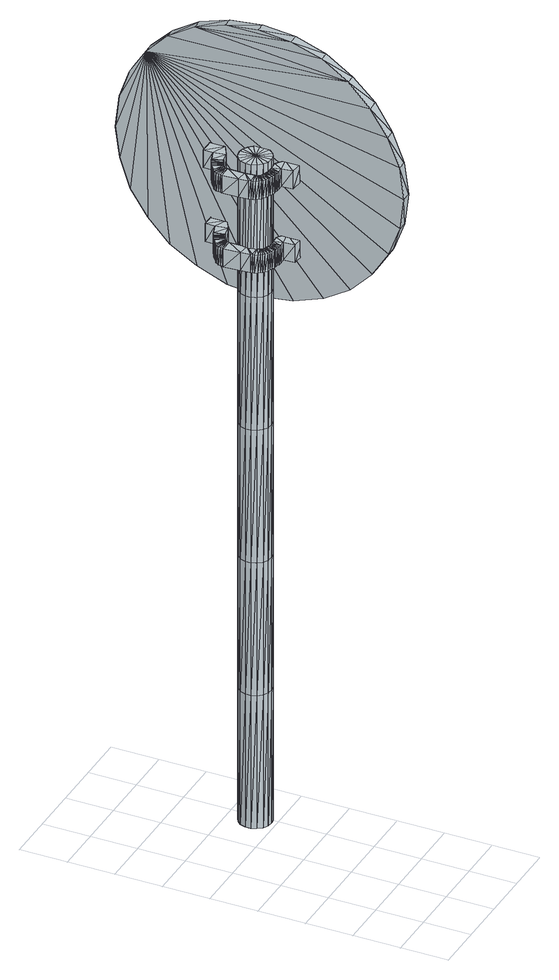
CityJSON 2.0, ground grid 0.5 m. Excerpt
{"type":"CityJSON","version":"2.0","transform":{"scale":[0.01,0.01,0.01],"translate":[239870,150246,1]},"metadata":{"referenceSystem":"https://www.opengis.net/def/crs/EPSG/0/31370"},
"CityObjects":{
"object1":{"type":"GenericCityObject","attributes":{"cluster":101,"mean_distance_to_centroid":0.0885,"new_centroid_x":239870.5,"new_centroid_y":150247.62,"mean_distance_to_camera":8.76,"H1":0,"H2":0,"Z_final":107.35,"cluster2":-1,"proj_x":239869.89,"proj_y":150242.12,"id_line":83734,"bearing_l":96.37,"distance":5.54,"orientation":"left","G_obj":276.37},"geometry":[{"type":"MultiSurface","lod":"2","boundaries":[[[0,1,2]],[[2,1,3]],[[3,1,4]],[[4,1,5]],[[5,1,6]],[[1,7,6]],[[1,8,7]],[[1,9,8]],[[1,10,9]],[[1,11,10]],[[1,12,11]],[[1,13,12]],[[1,14,13]],[[15,14,1]],[[16,15,1]],[[17,16,1]],[[18,17,1]],[[0,18,1]],[[19,20,0]],[[19,0,2]],[[21,19,2]],[[21,2,3]],[[21,3,22]],[[22,3,4]],[[22,4,23]],[[23,4,5]],[[23,5,24]],[[24,5,6]],[[24,6,25]],[[25,6,7]],[[25,7,26]],[[26,7,8]],[[26,8,27]],[[8,9,27]],[[27,9,28]],[[9,10,28]],[[10,29,28]],[[10,11,29]],[[11,30,29]],[[11,12,30]],[[30,12,31]],[[31,12,13]],[[31,13,32]],[[32,13,14]],[[32,14,33]],[[33,14,15]],[[33,15,34]],[[34,15,16]],[[34,16,35]],[[35,16,17]],[[36,35,17]],[[18,36,17]],[[20,36,18]],[[20,18,0]],[[37,38,20]],[[37,20,19]],[[39,37,19]],[[21,39,19]],[[39,21,40]],[[40,21,22]],[[40,22,41]],[[41,22,23]],[[41,23,42]],[[42,23,24]],[[42,24,43]],[[43,24,25]],[[43,25,44]],[[44,25,26]],[[26,45,44]],[[26,27,45]],[[27,46,45]],[[27,28,46]],[[28,47,46]],[[28,29,47]],[[47,29,48]],[[29,30,48]],[[48,30,49]],[[49,30,31]],[[49,31,50]],[[50,31,32]],[[50,32,51]],[[51,32,33]],[[51,33,52]],[[52,33,34]],[[52,34,53]],[[53,34,35]],[[54,53,35]],[[54,35,36]],[[38,54,36]],[[38,36,20]],[[55,56,38]],[[55,38,37]],[[57,55,37]],[[57,37,39]],[[57,39,58]],[[58,39,40]],[[58,40,59]],[[59,40,41]],[[59,41,60]],[[60,41,42]],[[60,42,61]],[[61,42,43]],[[61,43,62]],[[62,43,44]],[[44,63,62]],[[44,45,63]],[[45,64,63]],[[45,46,64]],[[46,65,64]],[[46,47,65]],[[47,66,65]],[[47,48,66]],[[66,48,67]],[[67,48,49]],[[67,49,68]],[[68,49,50]],[[68,50,69]],[[69,50,51]],[[69,51,70]],[[70,51,52]],[[70,52,71]],[[71,52,53]],[[72,71,53]],[[72,53,54]],[[56,72,54]],[[56,54,38]],[[73,74,56]],[[73,56,55]],[[75,73,55]],[[75,55,57]],[[75,57,76]],[[76,57,58]],[[76,58,77]],[[77,58,59]],[[77,59,78]],[[78,59,60]],[[78,60,79]],[[79,60,61]],[[79,61,80]],[[80,61,62]],[[62,81,80]],[[62,63,81]],[[63,82,81]],[[63,64,82]],[[64,83,82]],[[64,65,83]],[[65,84,83]],[[65,66,84]],[[84,66,85]],[[85,66,67]],[[85,67,86]],[[86,67,68]],[[86,68,87]],[[87,68,69]],[[87,69,88]],[[88,69,70]],[[88,70,89]],[[89,70,71]],[[90,89,71]],[[90,71,72]],[[74,90,72]],[[74,72,56]],[[91,92,74]],[[91,74,73]],[[93,91,73]],[[93,73,75]],[[93,75,94]],[[94,75,76]],[[94,76,95]],[[95,76,77]],[[95,77,96]],[[96,77,78]],[[96,78,97]],[[97,78,79]],[[97,79,98]],[[98,79,80]],[[80,99,98]],[[80,81,99]],[[81,100,99]],[[81,82,100]],[[82,101,100]],[[82,83,101]],[[83,102,101]],[[83,84,102]],[[102,84,103]],[[103,84,85]],[[103,85,104]],[[104,85,86]],[[104,86,105]],[[105,86,87]],[[105,87,106]],[[106,87,88]],[[106,88,107]],[[107,88,89]],[[108,107,89]],[[108,89,90]],[[92,108,90]],[[92,90,74]],[[92,91,109]],[[91,93,109]],[[93,94,109]],[[94,95,109]],[[95,96,109]],[[109,96,97]],[[109,97,98]],[[109,98,99]],[[109,99,100]],[[109,100,101]],[[109,101,102]],[[109,102,103]],[[109,103,104]],[[105,109,104]],[[106,109,105]],[[107,109,106]],[[108,109,107]],[[92,109,108]],[[110,111,112]],[[113,112,114]],[[115,112,113]],[[116,112,115]],[[117,112,116]],[[118,112,117]],[[119,112,118]],[[120,112,119]],[[121,112,120]],[[122,112,121]],[[122,123,112]],[[123,110,112]],[[111,124,112]],[[124,125,112]],[[125,126,112]],[[126,127,112]],[[127,128,112]],[[128,129,112]],[[129,130,112]],[[130,131,112]],[[112,131,132]],[[131,133,132]],[[131,134,133]],[[133,134,135]],[[133,135,136]],[[135,137,136]],[[133,136,138]],[[136,139,138]],[[136,137,139]],[[137,140,139]],[[137,135,140]],[[135,141,140]],[[135,134,141]],[[134,142,141]],[[134,131,142]],[[131,143,142]],[[131,130,143]],[[143,130,144]],[[144,130,129]],[[144,129,145]],[[145,129,128]],[[145,128,146]],[[146,127,147]],[[147,127,126]],[[147,126,148]],[[148,126,125]],[[148,125,149]],[[149,125,124]],[[150,149,124]],[[150,124,111]],[[151,150,111]],[[151,111,110]],[[152,151,110]],[[152,110,123]],[[146,128,127]],[[153,123,122]],[[154,153,122]],[[154,122,121]],[[155,154,121]],[[155,121,120]],[[156,155,120]],[[156,120,119]],[[157,156,119]],[[157,119,118]],[[157,118,158]],[[158,118,117]],[[158,117,159]],[[153,152,123]],[[159,117,116]],[[159,116,160]],[[160,116,115]],[[160,115,161]],[[161,115,113]],[[161,113,162]],[[162,113,114]],[[162,114,163]],[[163,114,112]],[[163,112,164]],[[164,112,132]],[[132,165,164]],[[132,133,165]],[[133,138,165]],[[138,139,140]],[[161,162,163]],[[160,161,163]],[[159,160,163]],[[158,159,163]],[[157,158,163]],[[156,157,163]],[[155,156,163]],[[154,155,163]],[[153,154,163]],[[153,163,152]],[[152,163,151]],[[151,163,150]],[[150,163,149]],[[149,163,148]],[[148,163,147]],[[147,163,146]],[[146,163,145]],[[145,163,144]],[[144,163,143]],[[143,163,142]],[[163,164,142]],[[142,164,165]],[[142,165,141]],[[165,140,141]],[[165,138,140]],[[166,167,168]],[[168,167,169]],[[170,168,169]],[[170,169,171]],[[170,171,172]],[[172,171,173]],[[172,173,174]],[[174,173,175]],[[174,175,176]],[[176,175,177]],[[176,177,178]],[[178,177,179]],[[178,179,180]],[[180,179,181]],[[180,181,182]],[[182,181,183]],[[182,183,184]],[[184,183,185]],[[184,185,186]],[[186,185,187]],[[186,187,188]],[[188,187,189]],[[188,189,190]],[[190,189,191]],[[192,190,191]],[[192,191,193]],[[194,192,193]],[[194,193,195]],[[196,194,195]],[[196,195,197]],[[198,196,197]],[[198,197,199]],[[200,198,199]],[[200,199,201]],[[202,200,201]],[[202,201,203]],[[204,202,203]],[[204,203,205]],[[206,204,205]],[[206,205,207]],[[208,206,207]],[[208,207,209]],[[210,208,209]],[[210,209,211]],[[212,210,211]],[[212,211,213]],[[214,212,213]],[[214,213,215]],[[216,214,215]],[[216,215,217]],[[216,217,218]],[[218,217,219]],[[218,219,220]],[[220,219,221]],[[220,221,222]],[[222,221,223]],[[222,223,224]],[[224,223,225]],[[224,225,226]],[[226,225,227]],[[226,227,228]],[[228,227,229]],[[228,229,230]],[[230,229,231]],[[230,231,232]],[[232,231,233]],[[232,233,234]],[[234,233,235]],[[234,235,236]],[[236,235,237]],[[238,236,237]],[[238,237,239]],[[238,239,240]],[[240,239,241]],[[241,242,240]],[[241,243,242]],[[242,243,244]],[[244,243,245]],[[244,245,246]],[[246,245,247]],[[246,247,248]],[[248,247,249]],[[248,249,250]],[[250,249,251]],[[250,251,252]],[[252,251,253]],[[252,253,254]],[[254,253,255]],[[254,255,256]],[[256,255,257]],[[256,257,258]],[[258,257,259]],[[258,259,260]],[[260,259,261]],[[260,261,262]],[[262,261,263]],[[262,263,264]],[[264,263,265]],[[264,265,266]],[[266,265,267]],[[267,268,266]],[[267,269,268]],[[269,270,268]],[[269,271,270]],[[271,272,270]],[[271,273,272]],[[273,274,272]],[[273,275,274]],[[275,276,274]],[[275,277,276]],[[277,278,276]],[[277,279,278]],[[279,280,278]],[[279,281,280]],[[281,282,280]],[[281,283,282]],[[283,284,282]],[[283,285,284]],[[285,286,284]],[[285,287,286]],[[287,288,286]],[[287,289,288]],[[288,289,290]],[[290,289,291]],[[290,291,292]],[[292,291,293]],[[292,293,294]],[[294,293,295]],[[294,295,296]],[[296,295,297]],[[296,297,298]],[[298,297,299]],[[298,299,300]],[[300,299,301]],[[300,301,302]],[[302,301,303]],[[302,303,304]],[[304,303,305]],[[304,305,306]],[[306,305,307]],[[306,307,308]],[[308,307,309]],[[308,309,310]],[[310,309,311]],[[311,166,310]],[[311,167,166]],[[169,167,311]],[[169,311,171]],[[171,311,309]],[[173,171,309]],[[173,309,307]],[[175,173,307]],[[175,307,305]],[[177,175,305]],[[177,305,303]],[[179,177,303]],[[179,303,301]],[[181,179,301]],[[181,301,299]],[[183,181,299]],[[183,299,297]],[[183,297,295]],[[185,183,295]],[[185,295,293]],[[187,185,293]],[[187,293,291]],[[189,187,291]],[[189,291,289]],[[189,289,287]],[[189,287,285]],[[191,189,285]],[[191,285,283]],[[193,191,283]],[[195,193,283]],[[195,283,281]],[[197,195,281]],[[199,197,281]],[[201,199,281]],[[201,281,279]],[[203,201,279]],[[205,203,279]],[[205,279,277]],[[205,277,207]],[[207,277,209]],[[209,277,275]],[[209,275,211]],[[211,275,273]],[[211,273,213]],[[213,273,271]],[[213,271,215]],[[215,271,269]],[[215,269,217]],[[217,269,219]],[[219,269,267]],[[219,267,221]],[[221,267,265]],[[221,265,223]],[[223,265,263]],[[223,263,225]],[[225,263,261]],[[225,261,227]],[[227,261,259]],[[227,259,229]],[[229,259,257]],[[229,257,255]],[[229,255,231]],[[231,255,253]],[[231,253,233]],[[233,253,251]],[[233,251,235]],[[251,249,235]],[[235,249,247]],[[235,247,237]],[[247,245,237]],[[237,245,243]],[[237,243,239]],[[239,243,241]],[[238,240,242]],[[168,310,166]],[[170,310,168]],[[170,308,310]],[[172,308,170]],[[172,306,308]],[[174,306,172]],[[174,304,306]],[[176,304,174]],[[176,302,304]],[[178,302,176]],[[178,300,302]],[[180,300,178]],[[180,298,300]],[[182,298,180]],[[182,296,298]],[[182,294,296]],[[184,294,182]],[[184,292,294]],[[186,292,184]],[[186,290,292]],[[188,290,186]],[[188,288,290]],[[188,286,288]],[[188,284,286]],[[190,284,188]],[[190,282,284]],[[192,282,190]],[[194,282,192]],[[194,280,282]],[[196,280,194]],[[198,280,196]],[[200,280,198]],[[200,278,280]],[[202,278,200]],[[204,278,202]],[[204,276,278]],[[204,206,276]],[[206,208,276]],[[208,274,276]],[[208,210,274]],[[210,272,274]],[[210,212,272]],[[212,270,272]],[[212,214,270]],[[214,268,270]],[[214,216,268]],[[216,218,268]],[[218,266,268]],[[218,220,266]],[[220,264,266]],[[220,222,264]],[[222,262,264]],[[222,224,262]],[[224,260,262]],[[224,226,260]],[[226,258,260]],[[226,228,258]],[[228,256,258]],[[228,254,256]],[[228,230,254]],[[230,252,254]],[[230,232,252]],[[232,250,252]],[[232,234,250]],[[250,234,248]],[[234,246,248]],[[234,236,246]],[[246,236,244]],[[236,242,244]],[[236,238,242]],[[312,313,314]],[[314,313,315]],[[316,314,315]],[[316,315,317]],[[316,317,318]],[[318,317,319]],[[318,319,320]],[[320,319,321]],[[320,321,322]],[[322,321,323]],[[322,323,324]],[[324,323,325]],[[324,325,326]],[[326,325,327]],[[326,327,328]],[[328,327,329]],[[328,329,330]],[[330,329,331]],[[330,331,332]],[[332,331,333]],[[332,333,334]],[[334,333,335]],[[334,335,336]],[[336,335,337]],[[338,336,337]],[[338,337,339]],[[340,338,339]],[[340,339,341]],[[342,340,341]],[[342,341,343]],[[344,342,343]],[[344,343,345]],[[346,344,345]],[[346,345,347]],[[348,346,347]],[[348,347,349]],[[350,348,349]],[[350,349,351]],[[352,350,351]],[[352,351,353]],[[354,352,353]],[[354,353,355]],[[356,354,355]],[[356,355,357]],[[358,356,357]],[[358,357,359]],[[360,358,359]],[[360,359,361]],[[362,360,361]],[[362,361,363]],[[362,363,364]],[[364,363,365]],[[364,365,366]],[[366,365,367]],[[366,367,368]],[[368,367,369]],[[368,369,370]],[[370,369,371]],[[370,371,372]],[[372,371,373]],[[372,373,374]],[[374,373,375]],[[374,375,376]],[[376,375,377]],[[376,377,378]],[[378,377,379]],[[378,379,380]],[[380,379,381]],[[380,381,382]],[[382,381,383]],[[384,382,383]],[[384,383,385]],[[384,385,386]],[[386,385,387]],[[387,388,386]],[[387,389,388]],[[388,389,390]],[[390,389,391]],[[390,391,392]],[[392,391,393]],[[392,393,394]],[[394,393,395]],[[394,395,396]],[[396,395,397]],[[396,397,398]],[[398,397,399]],[[398,399,400]],[[400,399,401]],[[400,401,402]],[[402,401,403]],[[402,403,404]],[[404,403,405]],[[404,405,406]],[[406,405,407]],[[406,407,408]],[[408,407,409]],[[408,409,410]],[[410,409,411]],[[410,411,412]],[[412,411,413]],[[413,414,412]],[[413,415,414]],[[415,416,414]],[[415,417,416]],[[417,418,416]],[[417,419,418]],[[419,420,418]],[[419,421,420]],[[421,422,420]],[[421,423,422]],[[423,424,422]],[[423,425,424]],[[425,426,424]],[[425,427,426]],[[427,428,426]],[[427,429,428]],[[429,430,428]],[[429,431,430]],[[431,432,430]],[[431,433,432]],[[433,434,432]],[[433,435,434]],[[434,435,436]],[[436,435,437]],[[436,437,438]],[[438,437,439]],[[438,439,440]],[[440,439,441]],[[440,441,442]],[[442,441,443]],[[442,443,444]],[[444,443,445]],[[444,445,446]],[[446,445,447]],[[446,447,448]],[[448,447,449]],[[448,449,450]],[[450,449,451]],[[450,451,452]],[[452,451,453]],[[452,453,454]],[[454,453,455]],[[454,455,456]],[[456,455,457]],[[457,312,456]],[[457,313,312]],[[315,313,457]],[[315,457,317]],[[317,457,455]],[[319,317,455]],[[319,455,453]],[[321,319,453]],[[321,453,451]],[[323,321,451]],[[323,451,449]],[[325,323,449]],[[325,449,447]],[[327,325,447]],[[327,447,445]],[[329,327,445]],[[329,445,443]],[[329,443,441]],[[331,329,441]],[[331,441,439]],[[333,331,439]],[[333,439,437]],[[335,333,437]],[[335,437,435]],[[335,435,433]],[[335,433,431]],[[337,335,431]],[[337,431,429]],[[339,337,429]],[[341,339,429]],[[341,429,427]],[[343,341,427]],[[345,343,427]],[[347,345,427]],[[347,427,425]],[[349,347,425]],[[351,349,425]],[[351,425,423]],[[351,423,353]],[[353,423,355]],[[355,423,421]],[[355,421,357]],[[357,421,419]],[[357,419,359]],[[359,419,417]],[[359,417,361]],[[361,417,415]],[[361,415,363]],[[363,415,365]],[[365,415,413]],[[365,413,367]],[[367,413,411]],[[367,411,369]],[[369,411,409]],[[369,409,371]],[[371,409,407]],[[371,407,373]],[[373,407,405]],[[373,405,375]],[[375,405,403]],[[375,403,401]],[[375,401,377]],[[377,401,399]],[[377,399,379]],[[379,399,397]],[[379,397,381]],[[397,395,381]],[[381,395,393]],[[381,393,383]],[[393,391,383]],[[383,391,389]],[[383,389,385]],[[385,389,387]],[[384,386,388]],[[314,456,312]],[[316,456,314]],[[316,454,456]],[[318,454,316]],[[318,452,454]],[[320,452,318]],[[320,450,452]],[[322,450,320]],[[322,448,450]],[[324,448,322]],[[324,446,448]],[[326,446,324]],[[326,444,446]],[[328,444,326]],[[328,442,444]],[[328,440,442]],[[330,440,328]],[[330,438,440]],[[332,438,330]],[[332,436,438]],[[334,436,332]],[[334,434,436]],[[334,432,434]],[[334,430,432]],[[336,430,334]],[[336,428,430]],[[338,428,336]],[[340,428,338]],[[340,426,428]],[[342,426,340]],[[344,426,342]],[[346,426,344]],[[346,424,426]],[[348,424,346]],[[350,424,348]],[[350,422,424]],[[350,352,422]],[[352,354,422]],[[354,420,422]],[[354,356,420]],[[356,418,420]],[[356,358,418]],[[358,416,418]],[[358,360,416]],[[360,414,416]],[[360,362,414]],[[362,364,414]],[[364,412,414]],[[364,366,412]],[[366,410,412]],[[366,368,410]],[[368,408,410]],[[368,370,408]],[[370,406,408]],[[370,372,406]],[[372,404,406]],[[372,374,404]],[[374,402,404]],[[374,400,402]],[[374,376,400]],[[376,398,400]],[[376,378,398]],[[378,396,398]],[[378,380,396]],[[396,380,394]],[[380,392,394]],[[380,382,392]],[[392,382,390]],[[382,388,390]],[[382,384,388]]]}]}
},
"vertices":[
[96,239,1],[96,222,1],[90,238,1],[85,235,1],[81,231,1],[79,225,1],[79,219,1],[81,214,1],[85,209,1],[90,206,1],[96,205,1],[101,206,1],[106,209,1],[110,214,1],[112,219,1],[112,225,1],[110,231,1],[106,235,1],[101,238,1],[90,238,150],[96,239,150],[85,235,150],[81,231,150],[79,225,150],[79,219,150],[81,214,150],[85,209,150],[90,206,150],[96,205,150],[101,206,150],[106,209,150],[110,214,150],[112,219,150],[112,225,150],[110,231,150],[106,235,150],[101,238,150],[90,238,299],[96,239,299],[85,235,299],[81,231,299],[79,225,299],[79,219,299],[81,214,299],[85,209,299],[90,206,299],[96,205,299],[101,206,299],[106,209,299],[110,214,299],[112,219,299],[112,225,299],[110,231,299],[106,235,299],[101,238,299],[90,238,448],[96,239,448],[85,235,448],[81,231,448],[79,225,448],[79,219,448],[81,214,448],[85,209,448],[90,206,448],[96,205,448],[101,206,448],[106,209,448],[110,214,448],[112,219,448],[112,225,448],[110,231,448],[106,235,448],[101,238,448],[90,238,597],[96,239,597],[85,235,597],[81,231,597],[79,225,597],[79,219,597],[81,214,597],[85,209,597],[90,206,597],[96,205,597],[101,206,597],[106,209,597],[110,214,597],[112,219,597],[112,225,597],[110,231,597],[106,235,597],[101,238,597],[90,238,746],[96,239,746],[85,235,746],[81,231,746],[79,225,746],[79,219,746],[81,214,746],[85,209,746],[90,206,746],[96,205,746],[101,206,746],[106,209,746],[110,214,746],[112,219,746],[112,225,746],[110,231,746],[106,235,746],[101,238,746],[96,222,746],[113,159,593],[113,131,610],[109,343,822],[110,372,763],[109,361,794],[110,376,728],[111,372,694],[111,361,662],[112,343,634],[112,320,610],[113,292,593],[113,260,581],[113,225,577],[113,191,581],[113,108,634],[112,90,662],[112,78,694],[111,74,728],[111,78,763],[110,90,794],[109,108,822],[109,131,846],[108,320,846],[108,292,864],[109,159,864],[108,191,875],[108,260,875],[108,225,879],[118,260,875],[118,225,879],[119,191,875],[119,159,864],[119,131,846],[120,108,823],[120,90,795],[121,78,763],[122,74,728],[122,78,694],[123,90,662],[123,108,634],[124,131,611],[124,159,593],[124,191,581],[124,225,577],[124,260,581],[123,292,593],[123,320,611],[122,343,634],[122,361,662],[121,372,694],[121,376,728],[120,372,763],[119,361,795],[119,343,823],[119,320,846],[119,292,864],[117,277,652],[117,277,632],[100,277,652],[100,277,632],[100,267,652],[100,267,632],[89,263,652],[89,263,632],[88,263,652],[88,263,632],[86,262,652],[86,262,632],[84,261,652],[84,261,632],[83,260,652],[83,260,632],[81,259,652],[81,259,632],[79,258,652],[79,258,632],[78,257,652],[78,257,632],[73,253,652],[73,253,632],[71,252,652],[71,252,632],[70,251,652],[70,251,632],[69,249,652],[69,249,632],[68,248,652],[68,248,632],[68,246,652],[68,246,632],[68,244,652],[68,244,632],[67,242,652],[67,242,632],[68,225,652],[68,225,632],[69,215,652],[69,215,632],[70,213,652],[70,213,632],[70,211,652],[70,211,632],[71,208,652],[71,208,632],[73,206,652],[73,206,632],[74,204,652],[74,204,632],[76,203,652],[76,203,632],[78,201,652],[78,201,632],[81,200,652],[81,200,632],[83,199,652],[83,199,632],[86,198,652],[86,198,632],[88,197,652],[88,197,632],[91,197,652],[91,197,632],[93,196,652],[93,196,632],[96,196,652],[96,196,632],[102,196,652],[102,196,632],[103,184,652],[103,184,632],[117,183,652],[117,183,632],[117,199,652],[117,199,632],[107,206,652],[107,206,632],[99,205,652],[99,205,632],[97,205,652],[97,205,632],[95,205,652],[95,205,632],[94,205,652],[94,205,632],[92,205,652],[92,205,632],[90,206,652],[90,206,632],[89,206,652],[89,206,632],[87,207,652],[87,207,632],[86,207,652],[86,207,632],[84,208,652],[84,208,632],[83,209,652],[83,209,632],[82,210,652],[82,210,632],[82,211,652],[82,211,632],[81,213,652],[81,213,632],[81,214,652],[81,214,632],[80,224,652],[80,224,632],[80,242,652],[80,242,632],[80,244,652],[80,244,632],[80,245,652],[80,245,632],[81,246,652],[81,246,632],[81,247,652],[81,247,632],[82,247,652],[82,247,632],[83,248,652],[83,248,632],[84,249,652],[84,249,632],[85,249,652],[85,249,632],[86,250,652],[86,250,632],[87,250,652],[87,250,632],[88,251,652],[88,251,632],[90,251,652],[90,251,632],[91,252,652],[91,252,632],[92,252,652],[92,252,632],[102,254,652],[102,254,632],[114,261,652],[114,261,632],[113,277,737],[113,277,717],[96,277,737],[96,277,717],[96,267,737],[96,267,717],[85,263,737],[85,263,717],[84,263,737],[84,263,717],[82,262,737],[82,262,717],[80,261,737],[80,261,717],[79,260,737],[79,260,717],[77,259,737],[77,259,717],[75,258,737],[75,258,717],[74,257,737],[74,257,717],[69,253,737],[69,253,717],[67,252,737],[67,252,717],[66,251,737],[66,251,717],[65,249,737],[65,249,717],[64,248,737],[64,248,717],[64,246,737],[64,246,717],[64,244,737],[64,244,717],[63,242,737],[63,242,717],[64,225,737],[64,225,717],[65,215,737],[65,215,717],[66,213,737],[66,213,717],[66,211,737],[66,211,717],[67,208,737],[67,208,717],[69,206,737],[69,206,717],[70,204,737],[70,204,717],[72,203,737],[72,203,717],[74,201,737],[74,201,717],[77,200,737],[77,200,717],[79,199,737],[79,199,717],[82,198,737],[82,198,717],[84,197,737],[84,197,717],[87,197,737],[87,197,717],[89,196,737],[89,196,717],[92,196,737],[92,196,717],[98,196,737],[98,196,717],[99,184,737],[99,184,717],[113,183,737],[113,183,717],[113,199,737],[113,199,717],[103,206,737],[103,206,717],[95,205,737],[95,205,717],[93,205,737],[93,205,717],[91,205,737],[91,205,717],[90,205,737],[90,205,717],[88,205,737],[88,205,717],[86,206,737],[86,206,717],[85,206,737],[85,206,717],[83,207,737],[83,207,717],[82,207,737],[82,207,717],[80,208,737],[80,208,717],[79,209,737],[79,209,717],[78,210,737],[78,210,717],[77,211,737],[77,211,717],[77,213,737],[77,213,717],[77,214,737],[77,214,717],[76,224,737],[76,224,717],[76,242,737],[76,242,717],[76,244,737],[76,244,717],[76,245,737],[76,245,717],[77,246,737],[77,246,717],[77,247,737],[77,247,717],[78,247,737],[78,247,717],[79,248,737],[79,248,717],[80,249,737],[80,249,717],[81,249,737],[81,249,717],[82,250,737],[82,250,717],[83,250,737],[83,250,717],[84,251,737],[84,251,717],[85,251,737],[85,251,717],[87,252,737],[87,252,717],[88,252,737],[88,252,717],[98,254,737],[98,254,717],[110,261,737],[110,261,717]
]}
